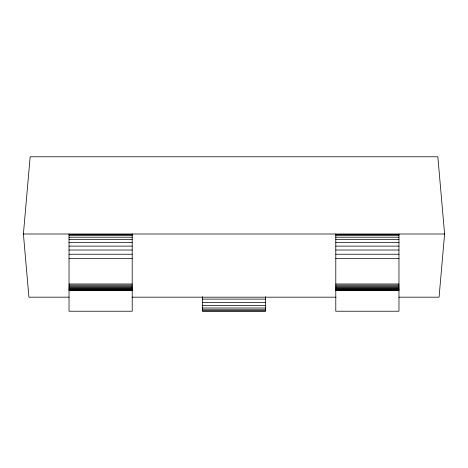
<?xml version="1.0" encoding="UTF-8"?>
<svg xmlns="http://www.w3.org/2000/svg" width="468" height="468" viewBox="0 0 468 468"><rect width="100%" height="100%" fill="white"/><g stroke="black" fill="none" stroke-linecap="round" stroke-linejoin="round"><path stroke-width="0.7" d="M69.135 297.18L28.928 297.18L23.4 234L30.157 156.78L437.843 156.78L444.6 234L439.072 297.18L398.865 297.18M23.4 234L444.6 234M69.03 234.363L132.21 234.363M335.79 234.363L398.97 234.363M69.03 235.445L132.21 235.445M335.79 235.445L398.97 235.445M69.03 237.212L132.21 237.212M335.79 237.212L398.97 237.212M69.03 239.622L132.21 239.622M335.79 239.622L398.97 239.622M69.03 242.611L132.21 242.611M335.79 242.611L398.97 242.611M69.03 246.109L132.21 246.109M335.79 246.109L398.97 246.109M69.03 250.017L132.21 250.017M335.79 250.017L398.97 250.017M69.03 254.235L132.21 254.235M335.79 254.235L398.97 254.235M69.03 258.658L132.21 258.658M335.79 258.658L398.97 258.658M69.03 283.994L132.21 283.994M335.79 283.994L398.97 283.994M69.03 285.1L132.21 285.1M335.79 285.1L398.97 285.1M69.03 286.159L132.21 286.159M335.79 286.159L398.97 286.159M69.03 287.136L132.21 287.136M335.79 287.136L398.97 287.136M69.03 288.007L132.21 288.007M335.79 288.007L398.97 288.007M69.03 288.756L132.21 288.756M335.79 288.756L398.97 288.756M69.03 289.359L132.21 289.359M335.79 289.359L398.97 289.359M69.03 289.797L132.21 289.797M335.79 289.797L398.97 289.797M69.03 290.066L132.21 290.066M335.79 290.066L398.97 290.066M69.03 290.16L132.21 290.16M335.79 290.16L398.97 290.16M132.011 297.18L335.989 297.18M202.41 299.111L265.59 299.111M202.41 302.609L265.59 302.609M202.41 305.598L265.59 305.598M202.41 308.008L265.59 308.008M202.41 309.775L265.59 309.775M202.41 310.857L265.59 310.857M398.97 234L398.97 311.22L335.79 311.22L335.79 234M265.59 296.694L265.59 311.22L202.41 311.22L202.41 296.694M132.21 234L132.21 311.22L69.03 311.22L69.03 234"/></g></svg>
